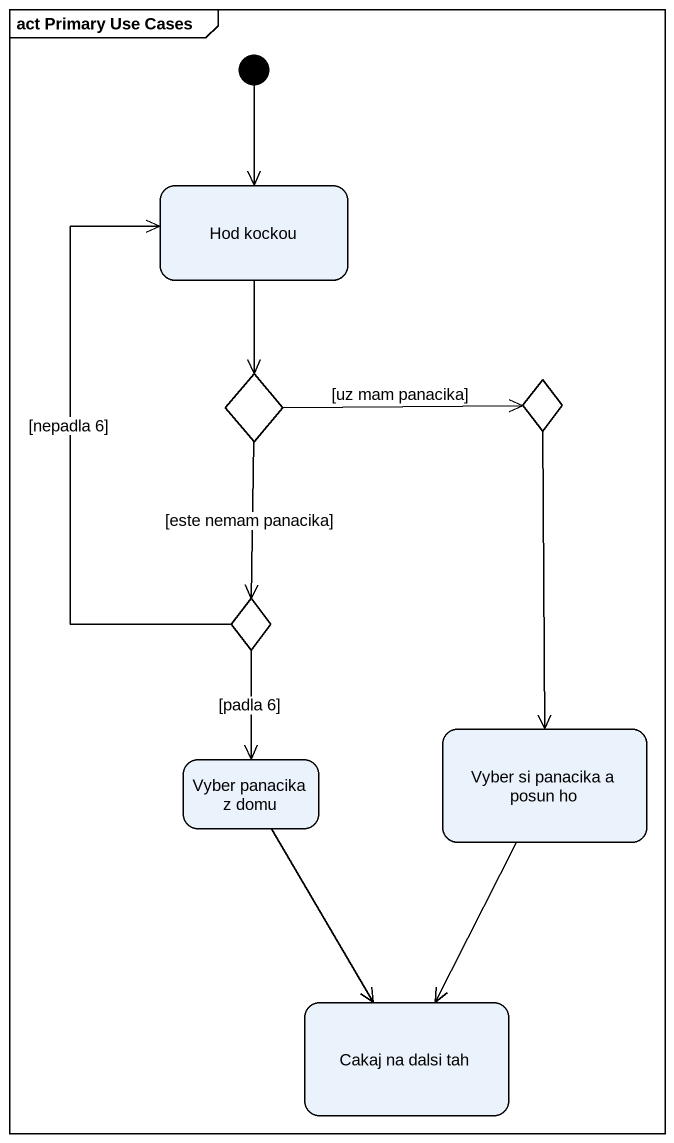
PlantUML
@startuml
mainframe act Primary Use Cases
hide empty description
state "Hod kockou" as Hod_kockou
state choice1 <<choice>>
state choice2 <<choice>>
state choice3 <<choice>>
state "Vyber si panacika a posun ho" as Vyber_si_panacika_a_posun_ho
state "Vyber panacika z domu" as Vyber_panacika_z_domu
state "Cakaj na dalsi tah" as Cakaj_na_dalsi_tah
[*] --> Hod_kockou
Hod_kockou --> choice1
choice1 -right-> choice2 : [uz mam panacika]
choice1 --> choice3 : [este nemam panacika]
choice2 --> Vyber_si_panacika_a_posun_ho
choice3 -up-> Hod_kockou : [nepadla 6]
choice3 --> Vyber_panacika_z_domu : [padla 6]
Vyber_si_panacika_a_posun_ho --> Cakaj_na_dalsi_tah
Vyber_panacika_z_domu --> Cakaj_na_dalsi_tah
@enduml
